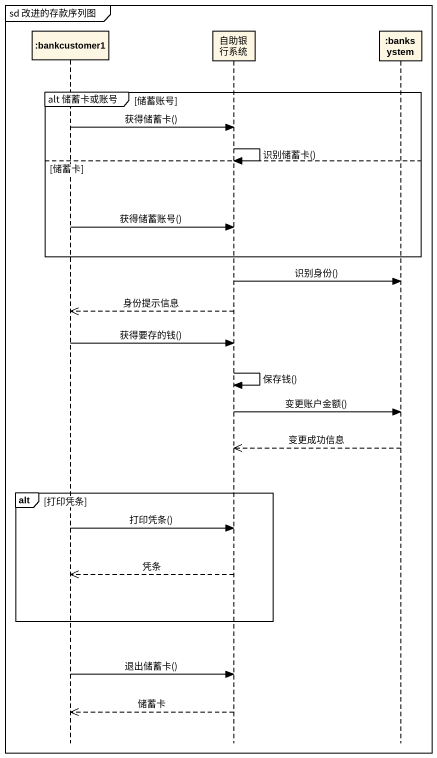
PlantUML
@startuml
mainframe sd 改进的存款序列图
hide footbox
participant ":bankcustomer1" as bankcustomer1
participant 自助银行系统
participant ":banksystem" as banksystem

group alt 储蓄卡或账号 [储蓄账号]
  bankcustomer1 -> 自助银行系统 : 获得储蓄卡()
  自助银行系统 -> 自助银行系统 : 识别储蓄卡()
else 储蓄卡
  bankcustomer1 -> 自助银行系统 : 获得储蓄账号()
end
自助银行系统 -> banksystem : 识别身份()
自助银行系统 -->> bankcustomer1 : 身份提示信息
bankcustomer1 -> 自助银行系统 : 获得要存的钱()
自助银行系统 -> 自助银行系统 : 保存钱()
自助银行系统 -> banksystem : 变更账户金额()
banksystem -->> 自助银行系统 : 变更成功信息
alt 打印凭条
  bankcustomer1 -> 自助银行系统 : 打印凭条()
  自助银行系统 -->> bankcustomer1 : 凭条
end
bankcustomer1 -> 自助银行系统 : 退出储蓄卡()
自助银行系统 -->> bankcustomer1 : 储蓄卡
@enduml
